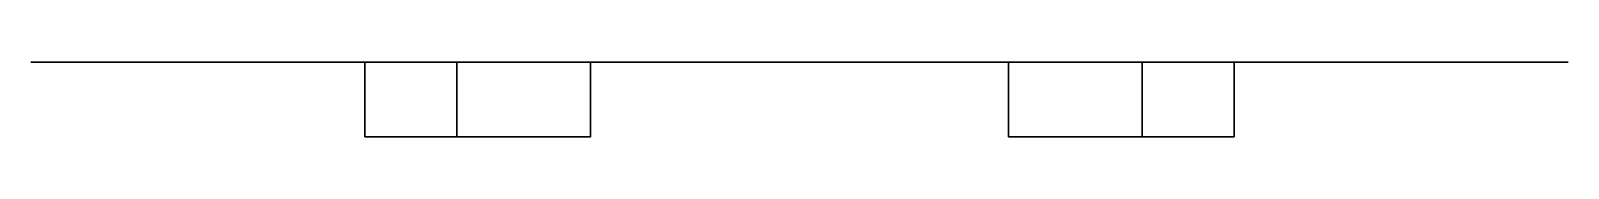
# Model space of a CAD drawing. Extents: x -0.92 to 0.92, y -0.09 to 0.
import ezdxf

# ---------------------------------------------------------------- set-up
doc = ezdxf.new("R2010")
doc.units = 0
doc.layers.add('SIDES2', color=4, linetype='CONTINUOUS')

msp = doc.modelspace()

# ---------------------------------------------------------------- linework, layer by layer
at = {"layer": 'SIDES2'}
for points in [[(-0.92, 0, 0.45), (-0.92, 0), (0.92, 0), (0.92, 0, 0.45)], [(-0.92, 0, 0.45), (-0.92, 0), (0.92, 0), (0.92, 0, 0.45)], [(-0.25, 0, 0.47), (-0.52, 0, 0.47), (-0.52, 0, 0.51), (-0.41, 0, 0.51)], [(-0.25, 0, 0.16), (-0.52, 0, 0.16), (-0.52, 0, 0.47), (-0.25, 0, 0.47)], [(-0.52, 0, 0.51), (-0.52, 0, 0.47), (-0.52, -0.09, 0.47), (-0.52, -0.09, 0.51)], [(-0.41, 0, 0.51), (-0.52, 0, 0.51), (-0.52, -0.09, 0.51), (-0.41, -0.09, 0.51)], [(-0.52, 0, 0.47), (-0.52, 0, 0.16), (-0.52, -0.09, 0.16), (-0.52, -0.09, 0.47)], [(-0.25, -0.09, 0.16), (-0.52, -0.09, 0.16), (-0.52, 0, 0.16), (-0.25, 0, 0.16)], [(-0.41, -0.09, 0.51), (-0.25, -0.09, 0.47), (-0.25, 0, 0.47), (-0.41, 0, 0.51)], [(-0.25, -0.09, 0.47), (-0.25, -0.09, 0.16), (-0.25, 0, 0.16), (-0.25, 0, 0.47)], [(0.52, 0, 0.51), (0.52, 0, 0.47), (0.25, 0, 0.47), (0.41, 0, 0.51)], [(0.52, 0, 0.47), (0.52, 0, 0.16), (0.25, 0, 0.16), (0.25, 0, 0.47)], [(0.41, 0, 0.51), (0.25, 0, 0.47), (0.25, -0.09, 0.47), (0.41, -0.09, 0.51)], [(0.25, 0, 0.47), (0.25, 0, 0.16), (0.25, -0.09, 0.16), (0.25, -0.09, 0.47)], [(0.25, 0, 0.16), (0.52, 0, 0.16), (0.52, -0.09, 0.16), (0.25, -0.09, 0.16)], [(0.41, -0.09, 0.51), (0.52, -0.09, 0.51), (0.52, 0, 0.51), (0.41, 0, 0.51)], [(0.52, -0.09, 0.51), (0.52, -0.09, 0.47), (0.52, 0, 0.47), (0.52, 0, 0.51)], [(0.52, -0.09, 0.47), (0.52, -0.09, 0.16), (0.52, 0, 0.16), (0.52, 0, 0.47)], [(-0.52, -0.09, 0.51), (-0.52, -0.09, 0.47), (-0.25, -0.09, 0.47), (-0.41, -0.09, 0.51)], [(-0.52, -0.09, 0.47), (-0.52, -0.09, 0.16), (-0.25, -0.09, 0.16), (-0.25, -0.09, 0.47)], [(0.25, -0.09, 0.47), (0.52, -0.09, 0.47), (0.52, -0.09, 0.51), (0.41, -0.09, 0.51)], [(0.25, -0.09, 0.16), (0.52, -0.09, 0.16), (0.52, -0.09, 0.47), (0.25, -0.09, 0.47)]]:
    msp.add_3dface(points, dxfattribs=at)

doc.saveas('drawing.dxf')
